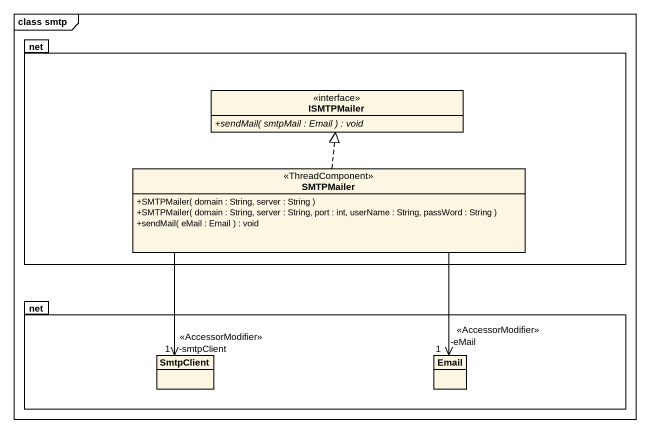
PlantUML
@startuml
mainframe class smtp
hide circle
hide empty members
skinparam classAttributeIconSize 0
package net {
  interface ISMTPMailer {
    {abstract} +sendMail( smtpMail : Email ) : void
  }
  class SMTPMailer <<ThreadComponent>> {
    +SMTPMailer( domain : String, server : String )
    +SMTPMailer( domain : String, server : String, port : int, userName : String, passWord : String )
    +sendMail( eMail : Email ) : void
  }
}
package "net" as net_2 {
  class SmtpClient
  class Email
}
SMTPMailer .up.|> ISMTPMailer
SMTPMailer --> "-smtpClient\n1\n<<AccessorModifier>>" SmtpClient
SMTPMailer --> "-eMail\n1\n<<AccessorModifier>>" Email
@enduml
